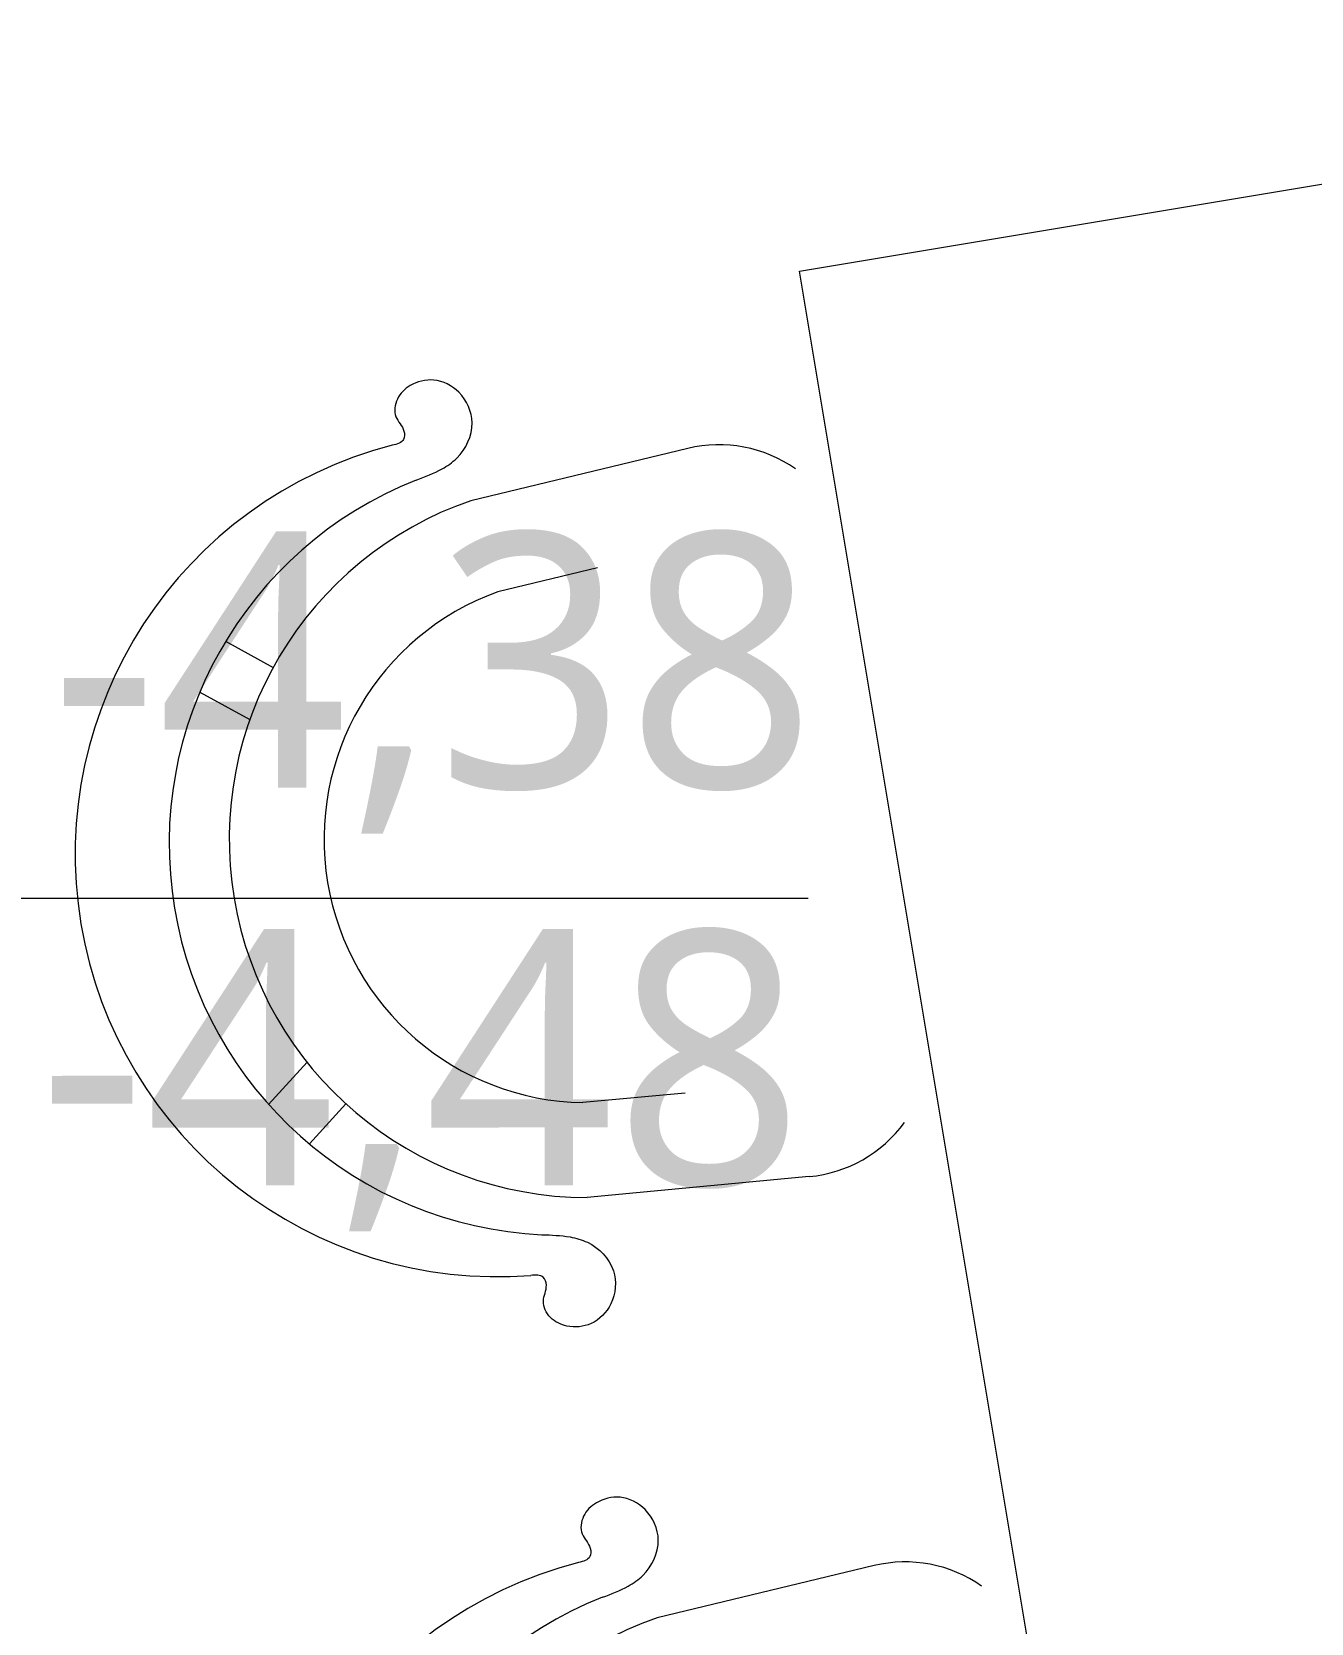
# Model space of a CAD drawing. Header units: millimetres. Extents: x 809 to 8159, y 33 to 4533.
# Drawn here: x 5234.9 to 5305.2, y 1212.8 to 1300.3 of the extents above; entities that cross this region are included whole.
import ezdxf

# ---------------------------------------------------------------- set-up
doc = ezdxf.new("R2010")
doc.units = ezdxf.units.MM
doc.layers.add('cevre kotlar', color=6, linetype='Continuous', lineweight=0)
doc.layers.add('TEFRİŞ', color=130, linetype='Continuous', lineweight=0)
doc.styles.get("Standard").update_dxf_attribs({"font": 'arial.ttf'})

# ---------------------------------------------------------------- blocks, each defined once
blk = doc.blocks.new('wewefwef')
at = {"layer": 'TEFRİŞ'}
for p, q in [((20076.61806, -18241.04031, 0.27101), (20076.74041, -18241.03157, 0.27101)), ((20076.61806, -18241.25702, 0.27101), (20076.74041, -18241.26576, 0.27101)), ((20076.67777, -18241.31352, 0.27101), (20076.73404, -18241.31754, 0.27101)), ((20076.886, -18241.31984, 0.27101), (20076.86257, -18241.33825, 0.27101)), ((20076.90458, -18241.34499, 0.27101), (20076.87992, -18241.36437, 0.27101)), ((20076.90458, -18241.57471, 0.27101), (20076.87992, -18241.55533, 0.27101)), ((20076.886, -18241.59986, 0.27101), (20076.86257, -18241.58145, 0.27101)), ((20076.67777, -18241.60618, 0.27101), (20076.73404, -18241.60216, 0.27101)), ((20076.61806, -18241.66268, 0.27101), (20076.74041, -18241.65394, 0.27101))]:
    blk.add_line(p, q, dxfattribs=at)
at = {"layer": 'TEFRİŞ', "elevation": 0.27101}
blk.add_lwpolyline([(20075.74165, -18241.74867), (20075.74165, -18240.54867), (20076.54165, -18240.54867), (20076.54165, -18241.74867)], close=True, dxfattribs=at)
at = {"layer": 'TEFRİŞ'}
for centre, radius, start, end in [((20076.70783, -18240.83749, 0.27101), 0.1968, 279.52837, 0), ((20076.72276, -18240.83749, 0.27101), 0.21506, 282.19578, 0), ((20076.75785, -18240.83749, 0.27101), 0.23207, 274.97574, 0), ((20076.61287, -18240.96756, 0.27101), 0.07294, 225.40261, 274.08562), ((20076.75785, -18241.45985, 0.27101), 0.23207, 0, 85.02426), ((20076.72276, -18241.45985, 0.27101), 0.21506, 0, 77.80422), ((20076.61287, -18241.32978, 0.27101), 0.07294, 85.91438, 134.59739), ((20076.70783, -18241.45985, 0.27101), 0.1968, 0, 80.47163), ((20076.70783, -18241.45985, 0.27101), 0.1447, 0, 79.56608), ((20076.70783, -18241.45985, 0.27101), 0.1447, 280.43392, 0), ((20076.70783, -18241.45985, 0.27101), 0.1968, 279.52837, 0), ((20076.72276, -18241.45985, 0.27101), 0.21506, 282.19578, 0), ((20076.75785, -18241.45985, 0.27101), 0.23207, 274.97574, 0), ((20076.61287, -18241.58992, 0.27101), 0.07294, 225.40261, 274.08562)]:
    blk.add_arc(centre, radius, start, end, dxfattribs=at)
for points in [[(20076.76819, -18241.04769, 0.27101), (20076.75314, -18241.05143, 0.27101), (20076.74426, -18241.05587, 0.27101), (20076.73272, -18241.07364, 0.27101), (20076.73716, -18241.09141, 0.27101), (20076.74959, -18241.1003, 0.27101), (20076.76291, -18241.09941, 0.27101), (20076.77107, -18241.0933, 0.27101), (20076.77343, -18241.08384, 0.27101), (20076.77036, -18241.07533, 0.27101), (20076.77131, -18241.07084, 0.27101), (20076.77798, -18241.06868, 0.27101)], [(20076.76819, -18241.24965, 0.27101), (20076.75314, -18241.24591, 0.27101), (20076.74426, -18241.24146, 0.27101), (20076.73272, -18241.2237, 0.27101), (20076.73716, -18241.20593, 0.27101), (20076.74959, -18241.19704, 0.27101), (20076.76291, -18241.19793, 0.27101), (20076.77107, -18241.20404, 0.27101), (20076.77343, -18241.21349, 0.27101), (20076.77036, -18241.222, 0.27101), (20076.77131, -18241.2265, 0.27101), (20076.77798, -18241.22865, 0.27101)], [(20076.76819, -18241.67005, 0.27101), (20076.75314, -18241.67379, 0.27101), (20076.74426, -18241.67824, 0.27101), (20076.73272, -18241.69601, 0.27101), (20076.73716, -18241.71377, 0.27101), (20076.74959, -18241.72266, 0.27101), (20076.76291, -18241.72177, 0.27101), (20076.77107, -18241.71566, 0.27101), (20076.77343, -18241.70621, 0.27101), (20076.77036, -18241.6977, 0.27101), (20076.77131, -18241.69321, 0.27101), (20076.77798, -18241.69105, 0.27101)]]:
    blk.add_spline(points, degree=3, dxfattribs=at)

msp = doc.modelspace()

# ---------------------------------------------------------------- linework, layer by layer
at = {"layer": 'cevre kotlar'}
msp.add_line((5229.997, 1252.68), (5277.566, 1252.68), dxfattribs=at)

# ---------------------------------------------------------------- block references
at = {"layer": 'TEFRİŞ', "xscale": 100.0000000000006, "yscale": 100.0000000000006, "zscale": 100.0000000000006, "rotation": 189.4623222081181}
msp.add_blockref('wewefwef', (2285507.446, -1468011.564, -27.101), dxfattribs=at)

# ---------------------------------------------------------------- texts
at = {"layer": 'cevre kotlar', "char_height": 14, "attachment_point": 1, "rotation": 0.00978}
for s, insert in [('{\\fTrebuchet MS|b0|i0|c162|p34;-4,38}', (5235.947, 1272.749)), ('{\\fTrebuchet MS|b0|i0|c162|p34;-4,48}', (5235.28, 1250.894))]:
    msp.add_mtext_dynamic_manual_height_columns(s, width=411.22841, gutter_width=1, heights=[0], dxfattribs=dict(at, insert=insert))

doc.saveas('drawing.dxf')
